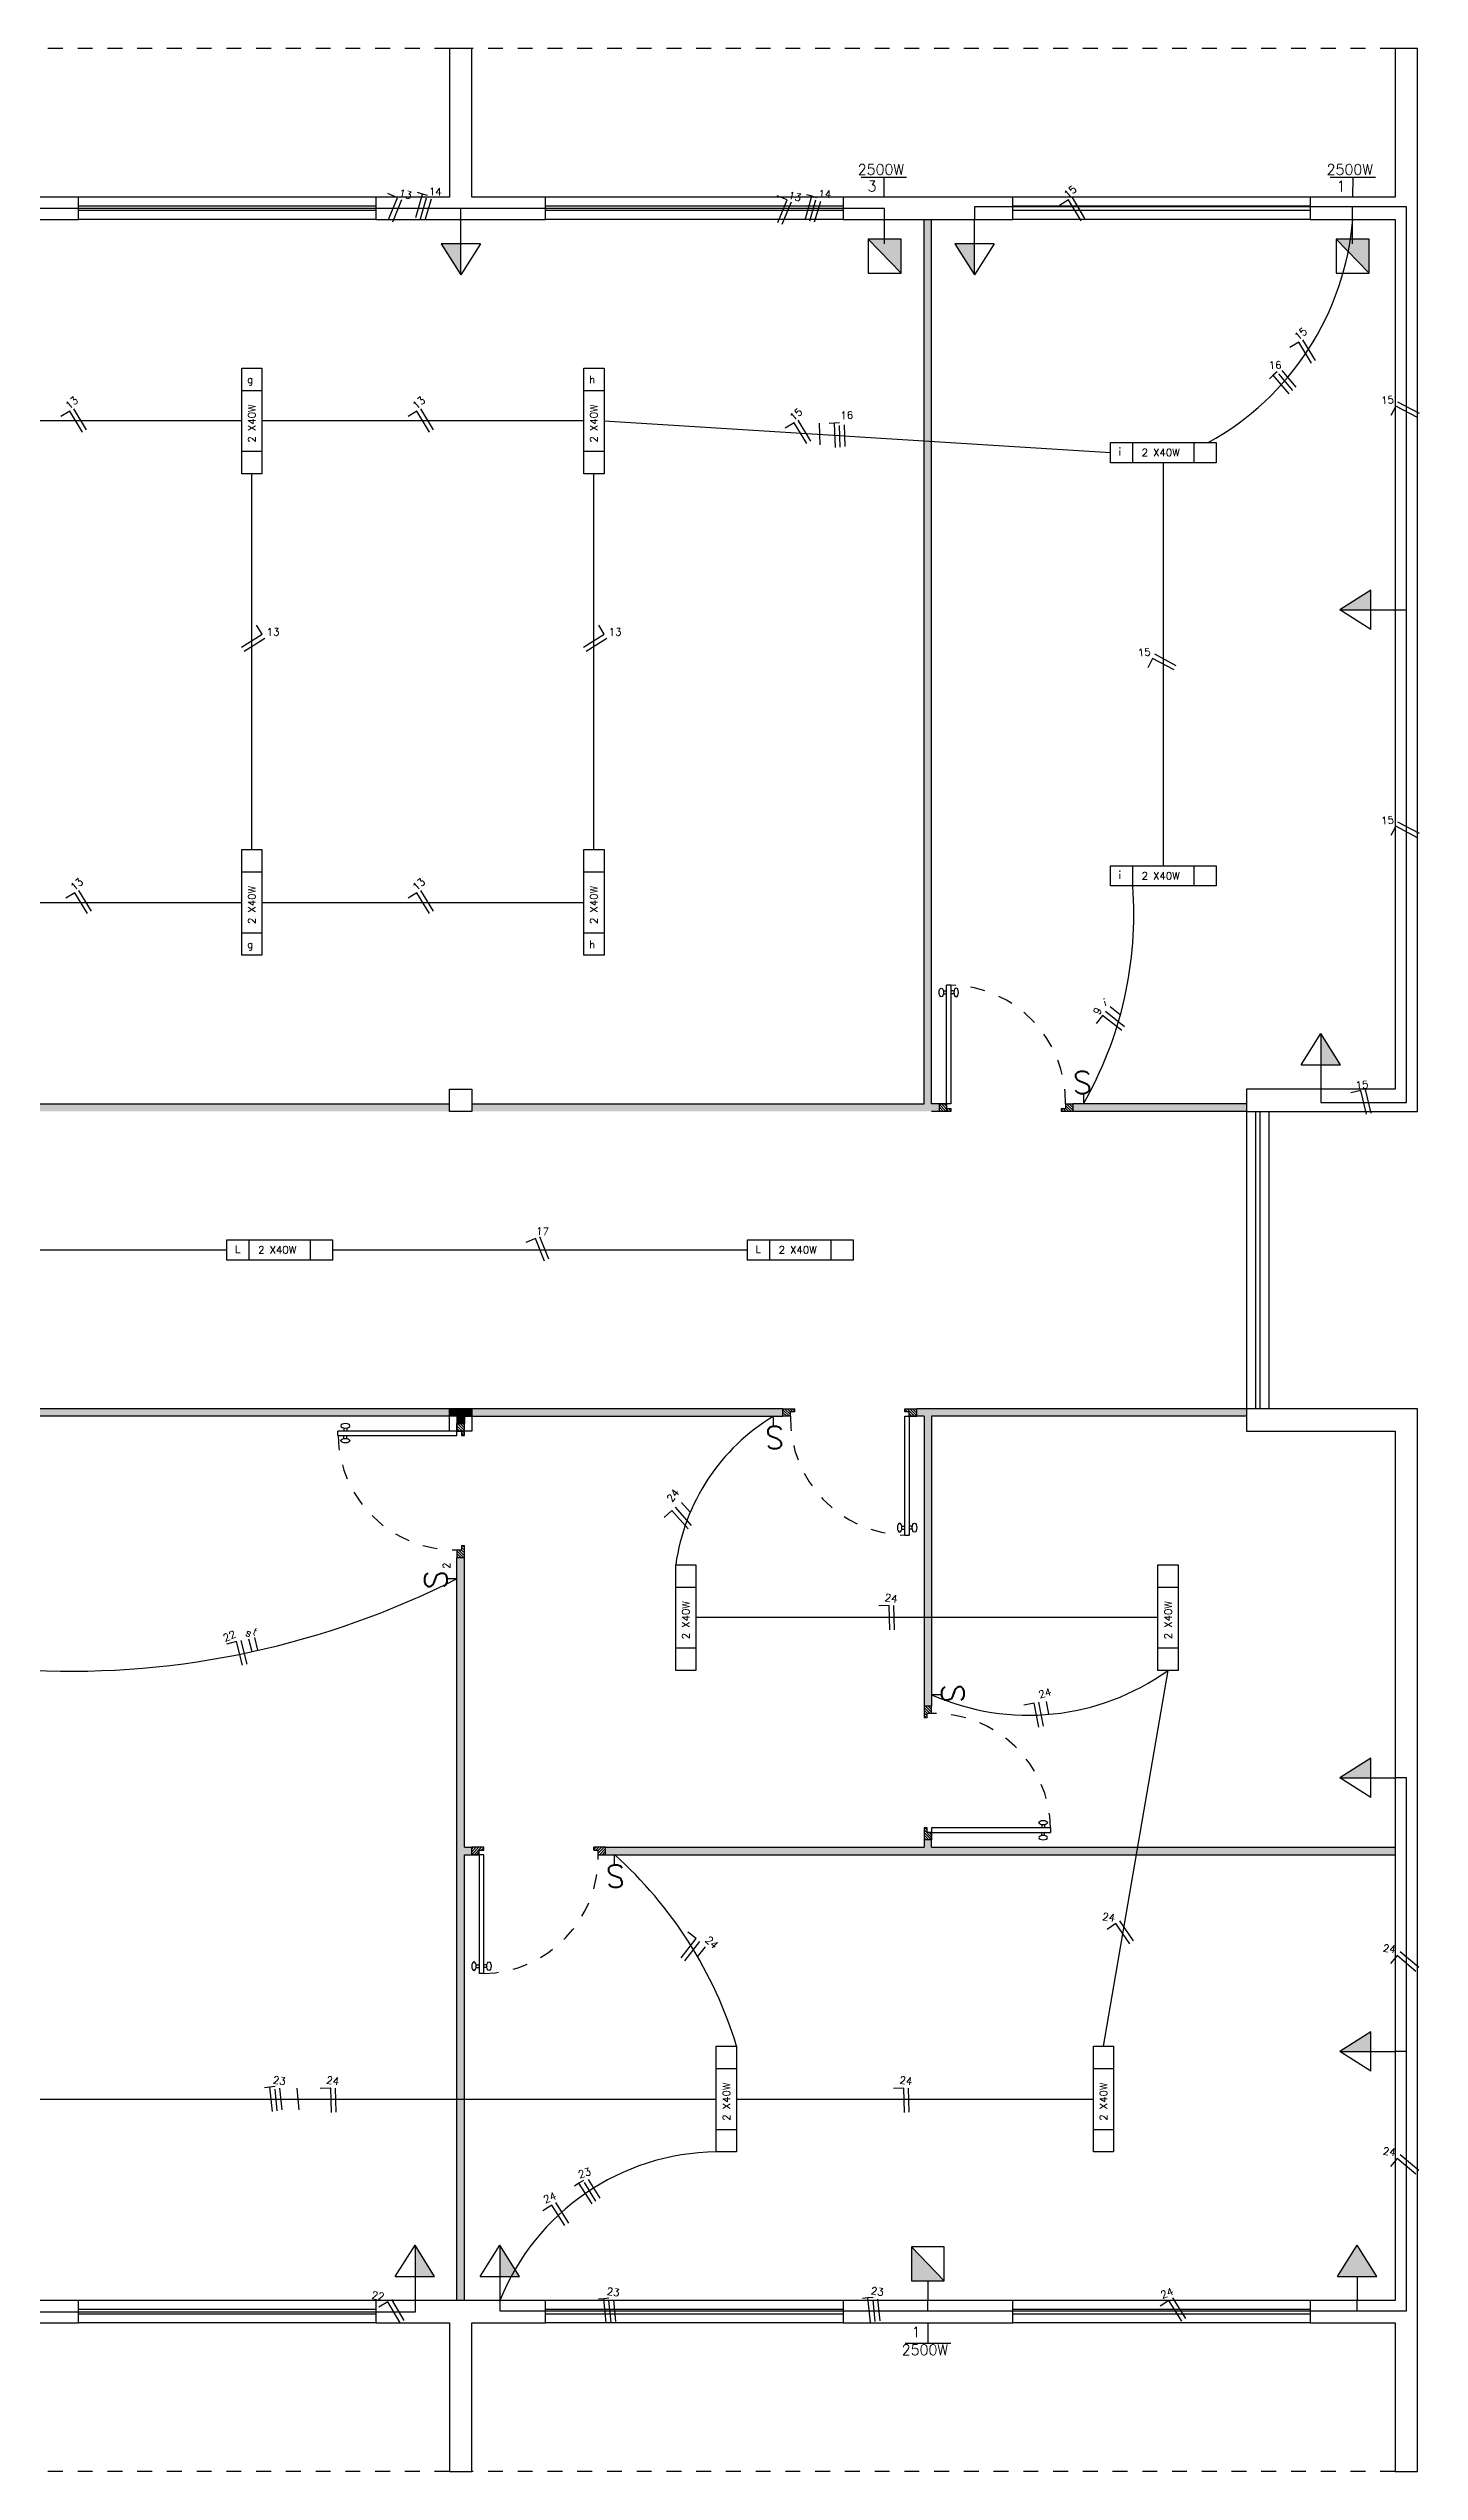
# Model space of a CAD drawing. Header units: millimetres. Extents: x 820 to 987, y 393 to 526.
# Drawn here: x 892.48 to 901.7, y 447.54 to 463.84 of the extents above; entities that cross this region are included whole.
import ezdxf

# ---------------------------------------------------------------- set-up
doc = ezdxf.new("R2010")
doc.units = ezdxf.units.MM
doc.linetypes.add('ACAD_ISO03W100', pattern=[30, 12, -18])
for name, color, linetype in [('can01', 1, 'Continuous'), ('can02', 2, 'Continuous'), ('pena 01', 1, 'Continuous'), ('pena01', 1, 'Continuous'), ('pena02', 2, 'Continuous'), ('pena04', 4, 'Continuous')]:
    doc.layers.add(name, color=color, linetype=linetype)
doc.styles.add('ROMANS', font='romans', dxfattribs={"height": 0.18})

msp = doc.modelspace()

# ---------------------------------------------------------------- hatches: boundary and pattern name
at = {"layer": 'can02'}
for points in [[(895.116, 462.523), (895.248, 462.313), (895.248, 462.523)], [(898.209, 462.553), (897.988, 462.553), (898.209, 462.325)], [(898.57, 462.523), (898.703, 462.313), (898.703, 462.523)], [(901.357, 462.553), (901.136, 462.553), (901.357, 462.325)], [(901.369, 460.193), (901.159, 460.06), (901.369, 460.06)], [(901.164, 456.999), (901.032, 457.21), (901.032, 456.999)], [(901.369, 452.335), (901.159, 452.203), (901.369, 452.203)], [(901.369, 450.494), (901.159, 450.361), (901.369, 450.361)], [(895.073, 448.849), (894.941, 449.06), (894.941, 448.849)], [(895.644, 448.849), (895.512, 449.06), (895.512, 448.849)], [(898.28, 448.82), (898.5, 448.82), (898.28, 449.048)], [(901.144, 448.849), (901.409, 448.849), (901.276, 449.06)]]:
    msp.add_hatch(color=256, dxfattribs=at).paths.add_polyline_path(points)
at = {"layer": 'pena02'}
h = msp.add_hatch(color=254, dxfattribs=at)
h.paths.add_polyline_path([(898.415, 456.686), (898.465, 456.686), (898.465, 456.736), (898.415, 456.736), (898.415, 462.686), (898.365, 462.686), (898.365, 456.736), (895.323, 456.736), (895.323, 456.686)])
h.paths.add_polyline_path([(900.532, 456.686), (900.532, 456.736), (899.365, 456.736), (899.365, 456.686)])
for points in [[(895.173, 456.686), (895.173, 456.736), (889.04, 456.736), (889.04, 456.686)], [(895.173, 454.636), (895.173, 454.686), (889.04, 454.686), (889.04, 454.636)], [(895.273, 454.586), (895.273, 454.636), (895.323, 454.636), (895.323, 454.686), (895.173, 454.686), (895.173, 454.636), (895.223, 454.636), (895.223, 454.586)], [(897.415, 454.636), (897.415, 454.686), (895.323, 454.686), (895.323, 454.636)], [(901.532, 451.686), (901.532, 451.736), (898.415, 451.736), (898.415, 451.786), (898.365, 451.786), (898.365, 451.736), (896.223, 451.736), (896.223, 451.686)]]:
    msp.add_hatch(color=254, dxfattribs=at).paths.add_polyline_path(points)
h = msp.add_hatch(dxfattribs=at)
h.set_pattern_fill('LINE', color=256, scale=0.004, angle=45, style=0)
h.set_pattern_definition([(315, (-1119.333835, 2397.98538), (-0.00898025612, -0.00898025612), [])])
h.paths.add_polyline_path([(898.465, 456.736), (898.465, 456.686), (898.545, 456.686), (898.545, 456.706), (898.515, 456.706), (898.515, 456.736)])
h = msp.add_hatch(dxfattribs=at)
h.set_pattern_fill('LINE', color=256, scale=0.004, angle=45, style=0)
h.set_pattern_definition([(315, (-1119.533835, 2397.98538), (-0.00898025612, -0.00898025612), [])])
h.paths.add_polyline_path([(899.365, 456.736), (899.365, 456.686), (899.285, 456.686), (899.285, 456.706), (899.315, 456.706), (899.315, 456.736)])
h = msp.add_hatch(color=254, dxfattribs=at)
h.paths.add_polyline_path([(895.223, 448.686), (895.273, 448.686), (895.273, 451.686), (895.323, 451.686), (895.323, 451.736), (895.273, 451.736), (895.273, 453.686), (895.223, 453.686)])
h.paths.add_polyline_path([(898.415, 454.636), (900.532, 454.636), (900.532, 454.686), (898.315, 454.686), (898.315, 454.636), (898.365, 454.636), (898.365, 452.686), (898.415, 452.686)])
h = msp.add_hatch(dxfattribs=at)
h.set_pattern_fill('LINE', color=256, scale=0.004, angle=45, style=0)
h.set_pattern_definition([(135, (2916.314106, -1486.612615), (0.00898025612, 0.00898025612), [])])
h.paths.add_polyline_path([(897.415, 454.636), (897.415, 454.686), (897.495, 454.686), (897.495, 454.666), (897.465, 454.666), (897.465, 454.636)])
h = msp.add_hatch(dxfattribs=at)
h.set_pattern_fill('LINE', color=256, scale=0.004, angle=45, style=0)
h.set_pattern_definition([(135, (2916.114106, -1486.612615), (0.00898025612, 0.00898025612), [])])
h.paths.add_polyline_path([(898.315, 454.636), (898.315, 454.686), (898.235, 454.686), (898.235, 454.666), (898.265, 454.666), (898.265, 454.636)])
h = msp.add_hatch(dxfattribs=at)
h.set_pattern_fill('LINE', color=256, scale=0.004, angle=-45, style=0)
h.set_pattern_definition([(315, (-1046.025529, 2472.385353), (0.00898025612, 0.00898025612), [])])
h.paths.add_polyline_path([(895.223, 454.586), (895.273, 454.586), (895.273, 454.506), (895.253, 454.506), (895.253, 454.536), (895.223, 454.536)])
h = msp.add_hatch(dxfattribs=at)
h.set_pattern_fill('LINE', color=256, scale=0.004, angle=-45, style=0)
h.set_pattern_definition([(315, (-1046.025529, 2472.585353), (0.00898025612, 0.00898025612), [])])
h.paths.add_polyline_path([(895.223, 453.686), (895.273, 453.686), (895.273, 453.766), (895.253, 453.766), (895.253, 453.736), (895.223, 453.736)])
h = msp.add_hatch(dxfattribs=at)
h.set_pattern_fill('LINE', color=256, scale=0.004, angle=135, style=0)
h.set_pattern_definition([(135, (2839.664133, -1566.212588), (-0.00898025612, -0.00898025612), [])])
h.paths.add_polyline_path([(898.415, 452.686), (898.365, 452.686), (898.365, 452.606), (898.385, 452.606), (898.385, 452.636), (898.415, 452.636)])
h = msp.add_hatch(dxfattribs=at)
h.set_pattern_fill('LINE', color=256, scale=0.004, angle=135, style=0)
h.set_pattern_definition([(135, (2839.664133, -1566.012588), (-0.00898025612, -0.00898025612), [])])
h.paths.add_polyline_path([(898.415, 451.786), (898.365, 451.786), (898.365, 451.866), (898.385, 451.866), (898.385, 451.836), (898.415, 451.836)])
h = msp.add_hatch(dxfattribs=at)
h.set_pattern_fill('LINE', color=256, scale=0.004, angle=45, style=0)
h.set_pattern_definition([(45, (-1122.475502, -1489.562615), (-0.00898025612, 0.00898025612), [])])
h.paths.add_polyline_path([(895.323, 451.686), (895.323, 451.736), (895.403, 451.736), (895.403, 451.716), (895.373, 451.716), (895.373, 451.686)])
h = msp.add_hatch(dxfattribs=at)
h.set_pattern_fill('LINE', color=256, scale=0.004, angle=45, style=0)
h.set_pattern_definition([(45, (-1122.675502, -1489.562615), (-0.00898025612, 0.00898025612), [])])
h.paths.add_polyline_path([(896.223, 451.686), (896.223, 451.736), (896.143, 451.736), (896.143, 451.716), (896.173, 451.716), (896.173, 451.686)])

# ---------------------------------------------------------------- linework, layer by layer
at = {"layer": 'can01'}
for p, q in [((894.824, 462.832), (894.759, 462.86)), ((894.761, 462.681), (894.824, 462.832)), ((894.791, 462.669), (894.853, 462.82)), ((894.946, 462.699), (894.991, 462.857)), ((894.991, 462.857), (894.957, 462.867)), ((894.977, 462.691), (895.019, 462.832)), ((894.977, 462.691), (895.019, 462.832)), ((895.025, 462.847), (894.991, 462.857)), ((895.01, 462.684), (895.051, 462.825)), ((895.01, 462.684), (895.051, 462.825)), ((897.443, 462.817), (897.377, 462.845)), ((897.38, 462.666), (897.443, 462.817)), ((897.409, 462.654), (897.472, 462.805)), ((897.564, 462.684), (897.609, 462.842)), ((897.609, 462.842), (897.575, 462.852)), ((897.595, 462.676), (897.637, 462.817)), ((897.595, 462.676), (897.637, 462.817)), ((897.643, 462.832), (897.609, 462.842)), ((897.628, 462.669), (897.67, 462.81)), ((897.628, 462.669), (897.67, 462.81)), ((899.335, 462.817), (899.274, 462.78)), ((899.42, 462.676), (899.335, 462.817)), ((899.446, 462.693), (899.362, 462.833)), ((900.884, 461.861), (900.824, 461.824)), ((900.969, 461.72), (900.884, 461.861)), ((900.996, 461.737), (900.911, 461.877)), ((900.712, 461.638), (900.686, 461.614)), ((900.739, 461.661), (900.712, 461.638)), ((900.82, 461.514), (900.712, 461.638)), ((900.843, 461.535), (900.749, 461.647)), ((900.843, 461.535), (900.749, 461.647)), ((900.867, 461.558), (900.773, 461.671)), ((900.867, 461.558), (900.773, 461.671)), ((901.696, 461.381), (901.551, 461.458)), ((892.62, 461.396), (892.56, 461.36)), ((892.705, 461.256), (892.62, 461.396)), ((892.732, 461.272), (892.647, 461.412)), ((894.954, 461.396), (894.894, 461.36)), ((895.039, 461.256), (894.954, 461.396)), ((895.066, 461.272), (894.981, 461.412)), ((897.491, 461.319), (897.43, 461.282)), ((897.575, 461.178), (897.491, 461.319)), ((897.602, 461.195), (897.517, 461.335)), ((897.666, 461.169), (897.662, 461.315)), ((897.761, 461.316), (897.726, 461.314)), ((897.796, 461.318), (897.761, 461.316)), ((897.769, 461.152), (897.761, 461.316)), ((897.8, 461.154), (897.795, 461.301)), ((897.8, 461.154), (897.795, 461.301)), ((897.834, 461.158), (897.829, 461.305)), ((897.834, 461.158), (897.829, 461.305)), ((901.536, 461.43), (901.503, 461.367)), ((901.682, 461.353), (901.536, 461.43)), ((893.774, 459.809), (893.913, 459.896)), ((893.792, 459.783), (893.93, 459.87)), ((893.913, 459.896), (893.876, 459.956)), ((896.074, 459.809), (896.213, 459.896)), ((896.092, 459.783), (896.23, 459.87)), ((896.213, 459.896), (896.176, 459.956)), ((899.901, 459.733), (899.868, 459.67)), ((900.046, 459.656), (899.901, 459.733)), ((900.06, 459.684), (899.916, 459.761)), ((901.536, 458.604), (901.503, 458.541)), ((901.682, 458.527), (901.536, 458.604)), ((901.696, 458.555), (901.551, 458.631)), ((892.654, 458.157), (892.594, 458.121)), ((892.739, 458.017), (892.654, 458.157)), ((892.766, 458.033), (892.681, 458.173)), ((894.954, 458.157), (894.894, 458.121)), ((895.039, 458.017), (894.954, 458.157)), ((895.066, 458.033), (894.981, 458.173)), ((899.683, 457.335), (899.616, 457.389)), ((899.565, 457.332), (899.521, 457.277)), ((899.694, 457.23), (899.565, 457.332)), ((899.713, 457.255), (899.585, 457.357)), ((901.302, 456.826), (901.233, 456.81)), ((901.339, 456.667), (901.302, 456.826)), ((901.37, 456.674), (901.332, 456.834)), ((895.751, 455.831), (895.686, 455.804)), ((895.812, 455.678), (895.751, 455.831)), ((895.841, 455.691), (895.78, 455.842)), ((896.668, 454.002), (896.616, 453.955)), ((896.777, 453.879), (896.668, 454.002)), ((896.8, 453.901), (896.692, 454.023)), ((896.792, 453.989), (896.734, 454.054)), ((898.129, 453.362), (898.059, 453.36)), ((898.134, 453.198), (898.129, 453.362)), ((898.166, 453.199), (898.161, 453.363)), ((893.884, 453.062), (893.863, 453.148)), ((893.741, 453.119), (893.673, 453.102)), ((893.781, 452.96), (893.741, 453.119)), ((893.812, 452.968), (893.772, 453.127)), ((893.845, 453.051), (893.824, 453.135)), ((899.105, 452.705), (899.035, 452.691)), ((899.136, 452.544), (899.105, 452.705)), ((899.167, 452.551), (899.136, 452.711)), ((899.204, 452.632), (899.188, 452.717)), ((899.654, 451.223), (899.596, 451.183)), ((899.748, 451.087), (899.654, 451.223)), ((899.773, 451.106), (899.68, 451.24)), ((896.73, 450.992), (896.832, 451.122)), ((896.755, 450.973), (896.856, 451.102)), ((896.832, 451.122), (896.776, 451.165)), ((896.841, 450.998), (896.895, 451.066)), ((901.691, 450.926), (901.566, 451.032)), ((901.546, 451.008), (901.5, 450.954)), ((901.671, 450.901), (901.546, 451.008)), ((893.964, 450.122), (893.929, 450.118)), ((894, 450.126), (893.964, 450.122)), ((893.982, 449.959), (893.964, 450.122)), ((894.014, 449.963), (894, 450.109)), ((894.014, 449.963), (894, 450.109)), ((894.047, 449.969), (894.033, 450.115)), ((894.161, 449.969), (894.148, 450.115)), ((894.374, 450.115), (894.303, 450.113)), ((894.379, 449.951), (894.374, 450.115)), ((894.41, 449.953), (894.406, 450.116)), ((898.228, 450.115), (898.158, 450.113)), ((898.233, 449.951), (898.228, 450.115)), ((898.265, 449.953), (898.26, 450.116)), ((901.546, 449.643), (901.5, 449.589)), ((901.671, 449.536), (901.546, 449.643)), ((901.691, 449.561), (901.566, 449.667)), ((896.043, 449.476), (896.013, 449.457)), ((896.073, 449.495), (896.043, 449.476)), ((896.132, 449.338), (896.043, 449.476)), ((896.158, 449.356), (896.081, 449.48)), ((896.158, 449.356), (896.081, 449.48)), ((896.185, 449.376), (896.108, 449.5)), ((895.861, 449.329), (895.801, 449.291)), ((895.948, 449.191), (895.861, 449.329)), ((895.975, 449.208), (895.887, 449.346)), ((894.758, 448.678), (894.697, 448.642)), ((894.841, 448.537), (894.758, 448.678)), ((894.868, 448.553), (894.785, 448.694)), ((896.21, 448.699), (896.174, 448.696)), ((896.245, 448.703), (896.21, 448.699)), ((896.227, 448.536), (896.21, 448.699)), ((896.259, 448.54), (896.245, 448.686)), ((896.259, 448.54), (896.245, 448.686)), ((896.292, 448.546), (896.278, 448.692)), ((897.986, 448.704), (897.951, 448.7)), ((898.021, 448.708), (897.986, 448.704)), ((898.004, 448.541), (897.986, 448.704)), ((898.035, 448.545), (898.021, 448.691)), ((898.035, 448.545), (898.021, 448.691)), ((898.068, 448.551), (898.054, 448.697)), ((900.011, 448.687), (899.951, 448.649)), ((900.098, 448.548), (900.011, 448.687)), ((900.125, 448.566), (900.037, 448.704))]:
    msp.add_line(p, q, dxfattribs=at)
at = {"layer": 'can02'}
for p, q in [((897.941, 462.971), (898.246, 462.971)), ((898.094, 462.971), (898.093, 462.836)), ((901.094, 462.971), (901.4, 462.971)), ((901.247, 462.971), (901.246, 462.836)), ((895.248, 462.523), (895.248, 462.686)), ((898.099, 462.523), (898.099, 462.686)), ((898.099, 462.553), (898.099, 462.686)), ((898.703, 462.523), (898.703, 462.686)), ((901.246, 462.553), (901.246, 462.686)), ((901.246, 462.523), (901.246, 462.686)), ((895.116, 462.523), (895.248, 462.313)), ((895.381, 462.523), (895.116, 462.523)), ((895.381, 462.523), (895.248, 462.313)), ((895.248, 462.313), (895.248, 462.523)), ((897.988, 462.553), (898.209, 462.325)), ((898.835, 462.523), (898.57, 462.523)), ((898.57, 462.523), (898.703, 462.313)), ((898.703, 462.313), (898.703, 462.523)), ((898.835, 462.523), (898.703, 462.313)), ((901.136, 462.553), (901.357, 462.325)), ((893.776, 460.975), (893.776, 461.686)), ((893.776, 461.686), (893.912, 461.686)), ((893.912, 461.686), (893.912, 460.975)), ((896.076, 460.975), (896.076, 461.686)), ((896.076, 461.686), (896.212, 461.686)), ((896.212, 461.686), (896.212, 460.975)), ((893.776, 461.536), (893.912, 461.536)), ((896.076, 461.536), (896.212, 461.536)), ((899.618, 461.05), (899.618, 461.186)), ((899.618, 461.186), (900.329, 461.186)), ((899.768, 461.05), (899.768, 461.186)), ((900.179, 461.186), (900.179, 461.05)), ((900.329, 461.186), (900.329, 461.05)), ((893.912, 461.125), (893.776, 461.125)), ((893.912, 460.975), (893.776, 460.975)), ((896.212, 461.125), (896.076, 461.125)), ((896.212, 460.975), (896.076, 460.975)), ((900.329, 461.05), (899.618, 461.05)), ((901.369, 460.193), (901.159, 460.06)), ((901.369, 459.928), (901.369, 460.193)), ((901.159, 460.06), (901.369, 460.06)), ((901.369, 459.928), (901.159, 460.06)), ((901.369, 460.06), (901.532, 460.06)), ((893.776, 457.736), (893.776, 458.447)), ((893.776, 458.447), (893.912, 458.447)), ((893.912, 458.447), (893.912, 457.736)), ((896.076, 457.736), (896.076, 458.447)), ((896.076, 458.447), (896.212, 458.447)), ((896.212, 458.447), (896.212, 457.736)), ((893.776, 458.297), (893.912, 458.297)), ((896.076, 458.297), (896.212, 458.297)), ((899.618, 458.203), (899.618, 458.339)), ((899.618, 458.339), (900.329, 458.339)), ((900.329, 458.203), (899.618, 458.203)), ((899.768, 458.203), (899.768, 458.339)), ((900.179, 458.339), (900.179, 458.203)), ((900.329, 458.339), (900.329, 458.203)), ((893.912, 457.886), (893.776, 457.886)), ((896.212, 457.886), (896.076, 457.886)), ((893.912, 457.736), (893.776, 457.736)), ((896.212, 457.736), (896.076, 457.736)), ((900.9, 456.999), (901.032, 457.21)), ((901.032, 457.21), (901.032, 456.999)), ((901.164, 456.999), (901.032, 457.21)), ((900.9, 456.999), (901.164, 456.999)), ((901.032, 456.999), (901.032, 456.836)), ((899.436, 456.806), (899.436, 456.736)), ((893.676, 455.686), (893.676, 455.822)), ((893.676, 455.822), (894.387, 455.822)), ((893.826, 455.686), (893.826, 455.822)), ((894.237, 455.822), (894.237, 455.686)), ((894.387, 455.822), (894.387, 455.686)), ((897.176, 455.686), (897.176, 455.822)), ((897.176, 455.822), (897.887, 455.822)), ((897.326, 455.686), (897.326, 455.822)), ((897.737, 455.822), (897.737, 455.686)), ((897.887, 455.822), (897.887, 455.686)), ((894.387, 455.686), (893.676, 455.686)), ((897.887, 455.686), (897.176, 455.686)), ((897.352, 454.567), (897.352, 454.636)), ((896.694, 453.636), (896.83, 453.636)), ((896.694, 452.925), (896.694, 453.636)), ((896.83, 453.636), (896.83, 452.925)), ((899.937, 452.925), (899.937, 453.636)), ((899.937, 453.636), (900.073, 453.636)), ((900.073, 453.636), (900.073, 452.925)), ((895.154, 453.543), (895.223, 453.543)), ((896.694, 453.486), (896.83, 453.486)), ((899.937, 453.486), (900.073, 453.486)), ((896.83, 453.075), (896.694, 453.075)), ((900.073, 453.075), (899.937, 453.075)), ((896.83, 452.925), (896.694, 452.925)), ((900.073, 452.925), (899.937, 452.925)), ((898.484, 452.762), (898.415, 452.762)), ((901.369, 452.335), (901.159, 452.203)), ((901.369, 452.071), (901.369, 452.335)), ((901.369, 452.071), (901.159, 452.203)), ((901.159, 452.203), (901.369, 452.203)), ((901.369, 452.203), (901.532, 452.203)), ((896.282, 451.617), (896.282, 451.686)), ((896.967, 450.397), (897.103, 450.397)), ((896.967, 449.686), (896.967, 450.397)), ((897.103, 450.397), (897.103, 449.686)), ((899.503, 450.397), (899.639, 450.397)), ((899.503, 449.686), (899.503, 450.397)), ((899.639, 450.397), (899.639, 449.686)), ((901.369, 450.494), (901.159, 450.361)), ((901.369, 450.229), (901.369, 450.494)), ((896.967, 450.247), (897.103, 450.247)), ((899.503, 450.247), (899.639, 450.247)), ((901.159, 450.361), (901.369, 450.361)), ((901.369, 450.229), (901.159, 450.361)), ((901.369, 450.361), (901.532, 450.361)), ((897.103, 449.836), (896.967, 449.836)), ((899.639, 449.836), (899.503, 449.836)), ((897.103, 449.686), (896.967, 449.686)), ((899.639, 449.686), (899.503, 449.686)), ((894.808, 448.849), (894.941, 449.06)), ((894.941, 449.06), (894.941, 448.849)), ((895.073, 448.849), (894.941, 449.06)), ((895.38, 448.849), (895.512, 449.06)), ((895.644, 448.849), (895.512, 449.06)), ((895.512, 449.06), (895.512, 448.849)), ((898.5, 448.82), (898.28, 449.048)), ((901.144, 448.849), (901.276, 449.06)), ((901.409, 448.849), (901.276, 449.06)), ((894.808, 448.849), (895.073, 448.849)), ((894.941, 448.849), (894.941, 448.686)), ((895.38, 448.849), (895.644, 448.849)), ((895.512, 448.849), (895.512, 448.686)), ((898.39, 448.82), (898.39, 448.686)), ((901.144, 448.849), (901.409, 448.849)), ((901.276, 448.849), (901.276, 448.686)), ((898.39, 448.536), (898.39, 448.401)), ((898.237, 448.401), (898.543, 448.401))]:
    msp.add_line(p, q, dxfattribs=at)
for points in [[(898.209, 462.553), (897.988, 462.553), (897.988, 462.325), (898.209, 462.325)], [(901.357, 462.553), (901.136, 462.553), (901.136, 462.325), (901.357, 462.325)], [(898.28, 448.82), (898.5, 448.82), (898.5, 449.048), (898.28, 449.048)]]:
    msp.add_lwpolyline(points, close=True, dxfattribs=at)
at = {"layer": 'pena 01', "linetype": 'ACAD_ISO03W100', "ltscale": 0.005}
for p, q in [((895.173, 463.836), (889.04, 463.836)), ((901.532, 463.836), (895.323, 463.836)), ((895.173, 447.536), (889.04, 447.536)), ((901.532, 447.536), (895.323, 447.536))]:
    msp.add_line(p, q, dxfattribs=at)
at = {"layer": 'pena 01'}
for p, q in [((888.289, 462.761), (898.099, 462.761)), ((895.248, 462.686), (895.248, 462.761)), ((898.099, 462.686), (898.099, 462.761)), ((901.246, 462.77), (898.703, 462.77)), ((898.703, 462.77), (898.703, 462.686)), ((901.609, 462.77), (901.246, 462.77)), ((901.246, 462.686), (901.246, 462.77)), ((901.609, 456.747), (901.609, 462.77)), ((893.776, 461.331), (891.612, 461.331)), ((896.076, 461.331), (893.912, 461.331)), ((896.212, 461.331), (899.618, 461.118)), ((893.844, 458.447), (893.844, 460.975)), ((896.144, 458.447), (896.144, 460.975)), ((899.973, 461.05), (899.973, 458.339)), ((901.532, 460.06), (901.609, 460.06)), ((891.612, 458.092), (893.776, 458.092)), ((893.912, 458.092), (896.076, 458.092)), ((901.032, 456.836), (901.032, 456.747)), ((901.032, 456.747), (901.609, 456.747)), ((890.887, 455.754), (893.676, 455.754)), ((894.387, 455.754), (897.176, 455.754)), ((899.937, 453.281), (896.83, 453.281)), ((899.571, 450.397), (900.005, 452.925)), ((901.609, 452.203), (901.532, 452.203)), ((901.609, 450.361), (901.609, 452.203)), ((901.609, 450.361), (901.532, 450.361)), ((901.609, 448.618), (901.609, 450.361)), ((892.371, 450.042), (896.967, 450.042)), ((897.103, 450.042), (899.503, 450.042)), ((894.941, 448.609), (882.973, 448.609)), ((894.941, 448.686), (894.941, 448.609)), ((895.512, 448.686), (895.512, 448.618)), ((895.512, 448.618), (898.39, 448.618)), ((898.39, 448.618), (898.39, 448.686)), ((898.39, 448.618), (901.276, 448.618)), ((901.276, 448.618), (901.276, 448.686)), ((901.276, 448.618), (901.609, 448.618))]:
    msp.add_line(p, q, dxfattribs=at)
for centre, radius, start, end in [((899.363, 462.841), 1.89, 298.8565, 355.2927), ((897.195, 458.015), 2.58, 330.2885, 4.1693), ((898.074, 453.445), 1.393, 121.19, 172.093), ((892.623, 458.66), 5.74, 267.4851, 296.9422), ((899.067, 454.233), 1.609, 246.0817, 305.6451), ((894.378, 449.568), 2.849, 16.9259, 48.0435), ((896.988, 448.098), 1.589, 90.7514, 158.2563)]:
    msp.add_arc(centre, radius, start, end, dxfattribs=at)
at = {"layer": 'pena 01', "linetype": 'ACAD_ISO03W100', "ltscale": 0.005}
for centre, start, end in [((898.53, 456.751), 358.9053, 88.9053), ((898.25, 454.621), 178.9053, 268.9053), ((895.208, 454.521), 181.0947, 271.0947), ((898.43, 451.851), 1.0947, 91.0947), ((895.388, 451.671), 271.0947, 1.0947)]:
    msp.add_arc(centre, 0.785, start, end, dxfattribs=at)
at = {"layer": 'pena01'}
for p, q in [((894.678, 462.836), (892.678, 462.836)), ((897.819, 462.836), (895.819, 462.836)), ((900.961, 462.836), (898.961, 462.836)), ((894.678, 462.686), (892.678, 462.686)), ((897.819, 462.686), (895.819, 462.686)), ((900.961, 462.686), (898.961, 462.686)), ((900.532, 456.686), (900.532, 454.686)), ((900.682, 456.686), (900.682, 454.686)), ((900.682, 456.686), (900.682, 454.686)), ((894.678, 448.686), (892.678, 448.686)), ((897.819, 448.686), (895.819, 448.686)), ((900.961, 448.686), (898.961, 448.686)), ((894.678, 448.536), (892.678, 448.536)), ((897.819, 448.536), (895.819, 448.536)), ((900.961, 448.536), (898.961, 448.536))]:
    msp.add_line(p, q, dxfattribs=at)
at = {"layer": 'pena02'}
for p, q in [((894.678, 462.776), (892.678, 462.776)), ((897.819, 462.776), (895.819, 462.776)), ((900.961, 462.776), (898.961, 462.776)), ((894.678, 462.746), (892.678, 462.746)), ((897.819, 462.746), (895.819, 462.746)), ((900.961, 462.746), (898.961, 462.746)), ((898.494, 457.496), (898.515, 457.496)), ((898.494, 457.476), (898.515, 457.476)), ((898.545, 457.536), (898.515, 457.536)), ((898.515, 456.736), (898.515, 457.536)), ((898.545, 457.536), (898.545, 456.736)), ((898.566, 457.496), (898.545, 457.496)), ((898.566, 457.476), (898.545, 457.476)), ((898.465, 456.736), (898.515, 456.736)), ((898.465, 456.736), (898.465, 456.686)), ((898.545, 456.736), (898.465, 456.736)), ((898.515, 456.736), (898.515, 456.686)), ((898.515, 456.736), (898.515, 456.706)), ((898.545, 456.736), (898.515, 456.736)), ((899.315, 456.736), (899.315, 456.706)), ((899.315, 456.736), (899.365, 456.736)), ((899.365, 456.736), (899.365, 456.686)), ((898.545, 456.686), (898.465, 456.686)), ((898.515, 456.706), (898.545, 456.706)), ((898.545, 456.706), (898.545, 456.686)), ((899.285, 456.706), (899.285, 456.686)), ((899.285, 456.706), (899.315, 456.706)), ((899.365, 456.686), (899.285, 456.686)), ((900.592, 456.686), (900.592, 454.686)), ((900.622, 456.686), (900.622, 454.686)), ((897.415, 454.686), (897.495, 454.686)), ((897.415, 454.636), (897.415, 454.686)), ((897.465, 454.636), (897.415, 454.636)), ((897.465, 454.636), (897.465, 454.666)), ((897.495, 454.666), (897.465, 454.666)), ((897.495, 454.666), (897.495, 454.686)), ((898.235, 454.686), (898.315, 454.686)), ((898.235, 454.666), (898.235, 454.686)), ((898.265, 454.666), (898.235, 454.666)), ((898.235, 454.636), (898.315, 454.636)), ((898.235, 454.636), (898.265, 454.636)), ((898.235, 453.836), (898.235, 454.636)), ((898.265, 454.636), (898.265, 454.666)), ((898.265, 454.636), (898.265, 454.666)), ((898.315, 454.636), (898.265, 454.636)), ((898.265, 454.636), (898.265, 453.836)), ((900.532, 454.686), (898.315, 454.686)), ((898.315, 454.636), (898.315, 454.686)), ((898.465, 454.686), (898.415, 454.686)), ((898.465, 454.686), (898.415, 454.686)), ((900.532, 454.636), (898.415, 454.636)), ((894.423, 454.506), (894.423, 454.536)), ((895.223, 454.536), (894.423, 454.536)), ((894.423, 454.506), (895.223, 454.506)), ((894.463, 454.557), (894.463, 454.536)), ((894.463, 454.486), (894.463, 454.506)), ((894.483, 454.557), (894.483, 454.536)), ((894.483, 454.486), (894.483, 454.506)), ((895.223, 454.586), (895.223, 454.536)), ((895.223, 454.586), (895.273, 454.586)), ((895.223, 454.506), (895.223, 454.586)), ((895.223, 454.536), (895.253, 454.536)), ((895.223, 454.536), (895.253, 454.536)), ((895.223, 454.506), (895.223, 454.536)), ((895.253, 454.536), (895.253, 454.506)), ((895.253, 454.506), (895.273, 454.506)), ((895.273, 454.506), (895.273, 454.586)), ((898.214, 453.896), (898.235, 453.896)), ((898.214, 453.876), (898.235, 453.876)), ((898.235, 453.836), (898.265, 453.836)), ((898.286, 453.896), (898.265, 453.896)), ((898.286, 453.876), (898.265, 453.876)), ((895.223, 453.736), (895.253, 453.736)), ((895.223, 453.736), (895.223, 453.686)), ((895.223, 453.686), (895.273, 453.686)), ((895.253, 453.766), (895.273, 453.766)), ((895.253, 453.766), (895.253, 453.736)), ((895.273, 453.686), (895.273, 453.766)), ((898.415, 452.686), (898.365, 452.686)), ((898.365, 452.686), (898.365, 452.606)), ((898.415, 452.636), (898.415, 452.686)), ((898.385, 452.606), (898.365, 452.606)), ((898.385, 452.606), (898.385, 452.636)), ((898.415, 452.636), (898.385, 452.636)), ((898.385, 451.866), (898.365, 451.866)), ((898.365, 451.866), (898.365, 451.786)), ((898.385, 451.836), (898.385, 451.866)), ((898.415, 451.836), (898.385, 451.836)), ((898.415, 451.836), (898.385, 451.836)), ((899.215, 451.866), (898.415, 451.866)), ((898.415, 451.866), (898.415, 451.836)), ((898.415, 451.866), (898.415, 451.786)), ((898.415, 451.836), (899.215, 451.836)), ((898.415, 451.786), (898.415, 451.836)), ((899.155, 451.887), (899.155, 451.866)), ((899.155, 451.816), (899.155, 451.836)), ((899.175, 451.887), (899.175, 451.866)), ((899.175, 451.816), (899.175, 451.836)), ((899.215, 451.866), (899.215, 451.836)), ((895.273, 451.736), (895.323, 451.736)), ((895.273, 451.686), (895.323, 451.686)), ((895.323, 451.686), (895.323, 451.736)), ((895.403, 451.736), (895.323, 451.736)), ((895.323, 451.686), (895.373, 451.686)), ((895.403, 451.686), (895.323, 451.686)), ((895.373, 451.686), (895.373, 451.716)), ((895.373, 451.686), (895.373, 451.716)), ((895.373, 451.716), (895.403, 451.716)), ((895.373, 451.686), (895.373, 450.886)), ((895.403, 451.686), (895.373, 451.686)), ((895.403, 451.716), (895.403, 451.736)), ((895.403, 450.886), (895.403, 451.686)), ((896.143, 451.716), (896.143, 451.736)), ((896.223, 451.736), (896.143, 451.736)), ((896.143, 451.716), (896.173, 451.716)), ((896.173, 451.686), (896.173, 451.716)), ((896.173, 451.686), (896.223, 451.686)), ((896.223, 451.686), (896.223, 451.736)), ((898.415, 451.786), (898.365, 451.786)), ((895.353, 450.946), (895.373, 450.946)), ((895.353, 450.926), (895.373, 450.926)), ((895.403, 450.886), (895.373, 450.886)), ((895.424, 450.946), (895.403, 450.946)), ((895.424, 450.926), (895.403, 450.926)), ((894.678, 448.626), (892.678, 448.626)), ((894.678, 448.596), (892.678, 448.596)), ((897.819, 448.626), (895.819, 448.626)), ((897.819, 448.596), (895.819, 448.596)), ((900.961, 448.626), (898.961, 448.626)), ((900.961, 448.596), (898.961, 448.596))]:
    msp.add_line(p, q, dxfattribs=at)
at = {"layer": 'pena02', "color": 254}
for p, q in [((898.365, 456.736), (898.365, 462.686)), ((898.415, 456.736), (898.415, 462.686)), ((889.04, 456.736), (895.173, 456.736)), ((895.323, 456.736), (898.365, 456.736)), ((898.465, 456.736), (898.415, 456.736)), ((900.532, 456.736), (899.365, 456.736)), ((898.465, 456.686), (898.415, 456.686)), ((898.465, 456.686), (898.415, 456.686)), ((900.532, 456.686), (899.365, 456.686)), ((897.415, 454.686), (889.04, 454.686)), ((895.223, 454.636), (889.04, 454.636)), ((895.223, 454.636), (895.223, 454.586)), ((895.273, 454.636), (895.273, 454.586)), ((895.273, 454.636), (897.415, 454.636)), ((898.365, 454.636), (898.315, 454.636)), ((898.365, 454.636), (898.365, 452.686)), ((898.415, 454.636), (898.415, 452.686)), ((895.223, 448.686), (895.223, 453.686)), ((895.273, 451.736), (895.273, 453.686)), ((895.273, 448.686), (895.273, 451.686)), ((896.223, 451.736), (898.365, 451.736)), ((896.223, 451.686), (901.532, 451.686)), ((898.365, 451.786), (898.365, 451.736)), ((898.415, 451.736), (898.415, 451.786)), ((898.415, 451.736), (901.532, 451.736))]:
    msp.add_line(p, q, dxfattribs=at)
at = {"layer": 'pena02'}
for centre, major_axis in [((898.48, 457.486), (0, 0.03)), ((894.473, 454.471), (-0.03, 0)), ((898.3, 453.886), (0, -0.03)), ((899.165, 451.901), (0.03, 0)), ((895.438, 450.936), (0, -0.03))]:
    msp.add_ellipse(centre, major_axis=major_axis, ratio=0.5, dxfattribs=at)
at = {"layer": 'pena02', "extrusion": (0, 0, -1)}
for centre, major_axis in [((898.58, 457.486), (0, 0.03)), ((894.473, 454.571), (-0.03, 0)), ((898.2, 453.886), (0, -0.03)), ((899.165, 451.801), (0.03, 0)), ((895.338, 450.936), (0, -0.03))]:
    msp.add_ellipse(centre, major_axis=major_axis, ratio=0.5, dxfattribs=at)
at = {"layer": 'pena04'}
for points in [[(895.819, 462.686), (895.819, 462.836), (895.323, 462.836), (895.323, 463.836), (895.173, 463.836), (895.173, 462.836), (894.678, 462.836), (894.678, 462.686)], [(901.682, 456.686), (901.682, 463.836), (901.532, 463.836), (901.532, 462.836), (900.961, 462.836), (900.961, 462.686), (901.532, 462.686), (901.532, 456.836), (900.532, 456.836), (900.532, 456.686)], [(892.678, 462.686), (892.678, 462.836), (891.536, 462.836), (891.536, 462.686)], [(898.961, 462.686), (898.961, 462.836), (897.819, 462.836), (897.819, 462.686)], [(895.173, 456.686), (895.173, 456.836), (895.323, 456.836), (895.323, 456.686)], [(895.173, 454.536), (895.173, 454.686), (895.323, 454.686), (895.323, 454.536)], [(901.682, 447.536), (901.682, 454.686), (900.532, 454.686), (900.532, 454.536), (901.532, 454.536), (901.532, 448.686), (900.961, 448.686), (900.961, 448.536), (901.532, 448.536), (901.532, 447.536)], [(892.678, 448.536), (892.678, 448.686), (891.536, 448.686), (891.536, 448.536)], [(895.323, 447.536), (895.323, 448.536), (895.819, 448.536), (895.819, 448.686), (894.678, 448.686), (894.678, 448.536), (895.173, 448.536), (895.173, 447.536)], [(898.961, 448.536), (898.961, 448.686), (897.819, 448.686), (897.819, 448.536)]]:
    msp.add_lwpolyline(points, close=True, dxfattribs=at)

# ---------------------------------------------------------------- texts
at = {"layer": 'can01', "style": 'ROMANS'}
for s, p in [('2500W', (897.918, 462.987)), ('3', (897.984, 462.875)), ('2500W', (901.071, 462.987)), ('1', (901.137, 462.875)), ('1', (898.281, 448.44)), ('2500W', (898.214, 448.32))]:
    msp.add_text(s, height=0.07, dxfattribs=at).set_placement(p)
at = {"layer": 'can02', "style": 'ROMANS'}
for s, height, rotation, p in [('13', 0.05, 346.5558, (894.829, 462.842)), ('14', 0.05, 357.5816, (895.034, 462.85)), ('13', 0.05, 346.5558, (897.448, 462.827)), ('14', 0.05, 357.5816, (897.653, 462.835)), ('15', 0.05, 40.2891, (899.33, 462.826)), ('15', 0.05, 40.2891, (900.88, 461.87)), ('16', 0.05, 1.5087, (900.683, 461.681)), ('13', 0.05, 40.2891, (892.616, 461.406)), ('13', 0.05, 40.2891, (894.95, 461.406)), ('15', 0.05, 4.8671, (901.44, 461.443)), ('2 X40W', 0.05, 90, (893.869, 461.185)), ('2 X40W', 0.05, 90, (896.169, 461.185)), ('15', 0.05, 40.2891, (897.486, 461.328)), ('16', 0.05, 1.5087, (897.802, 461.343)), ('13', 0.05, 0.0998, (893.944, 459.886)), ('13', 0.05, 0.0998, (896.244, 459.886)), ('15', 0.05, 4.8671, (899.804, 459.746)), ('15', 0.05, 4.8671, (901.44, 458.616)), ('13', 0.05, 40.2891, (892.65, 458.167)), ('2 X40W', 0.05, 90, (893.869, 457.946)), ('13', 0.05, 40.2891, (894.95, 458.167)), ('2 X40W', 0.05, 90, (896.169, 457.946)), ('9', 0.05, 61.3913, (899.542, 457.331)), ('i', 0.05, 14.0248, (899.578, 457.393)), ('15', 0.05, 4.8671, (901.268, 456.836)), ('17', 0.05, 357.0876, (895.755, 455.856)), ('S', 0.15, 180, (897.424, 454.568)), ('24', 0.05, 51.5154, (896.668, 454.054)), ('2', 0.05, 90, (895.177, 453.609)), ('S', 0.15, 90, (895.155, 453.471)), ('2 X40W', 0.05, 90, (896.787, 453.135)), ('24', 0.05, 351.5935, (898.097, 453.393)), ('2 X40W', 0.05, 90, (900.03, 453.135)), ('22', 0.05, 24.0227, (893.664, 453.117)), ('s', 0.05, 336.6563, (893.797, 453.162)), ('t ', 0.05, 336.6563, (893.844, 453.169)), ('S', 0.15, 270, (898.484, 452.834)), ('24', 0.05, 17.4522, (899.143, 452.736)), ('S', 0.15, 180, (896.354, 451.618)), ('24', 0.05, 351.5935, (899.56, 451.247)), ('24', 0.05, 317.6726, (896.888, 451.106)), ('24', 0.05, 351.5935, (901.447, 451.035)), ('23', 0.05, 351.5935, (893.983, 450.148)), ('24', 0.05, 351.5935, (894.342, 450.147)), ('2 X40W', 0.05, 90, (897.06, 449.896)), ('24', 0.05, 351.5935, (898.196, 450.147)), ('2 X40W', 0.05, 90, (899.596, 449.896)), ('24', 0.05, 351.5935, (901.447, 449.67)), ('23', 0.05, 18.1904, (896.048, 449.508)), ('24', 0.05, 22.2326, (895.817, 449.34)), ('22', 0.05, 351.5935, (894.647, 448.7)), ('23', 0.05, 351.5935, (896.228, 448.726)), ('23', 0.05, 351.5935, (898.004, 448.73)), ('24', 0.05, 22.2326, (899.967, 448.698))]:
    msp.add_text(s, height=height, rotation=rotation, dxfattribs=at).set_placement(p)
for s, height, p in [('g', 0.05, (893.812, 461.585)), ('h ', 0.05, (896.112, 461.585)), ('i', 0.05, (899.672, 461.099)), ('2 X40W', 0.05, (899.827, 461.093)), ('i', 0.05, (899.672, 458.251)), ('2 X40W', 0.05, (899.827, 458.245)), ('g', 0.05, (893.812, 457.785)), ('h ', 0.05, (896.112, 457.785)), ('S', 0.15, (899.364, 456.805)), ('L', 0.05, (893.73, 455.735)), ('2 X40W', 0.05, (893.886, 455.729)), ('L', 0.05, (897.23, 455.735)), ('2 X40W', 0.05, (897.386, 455.729))]:
    msp.add_text(s, height=height, dxfattribs=at).set_placement(p)

doc.saveas('drawing.dxf')
